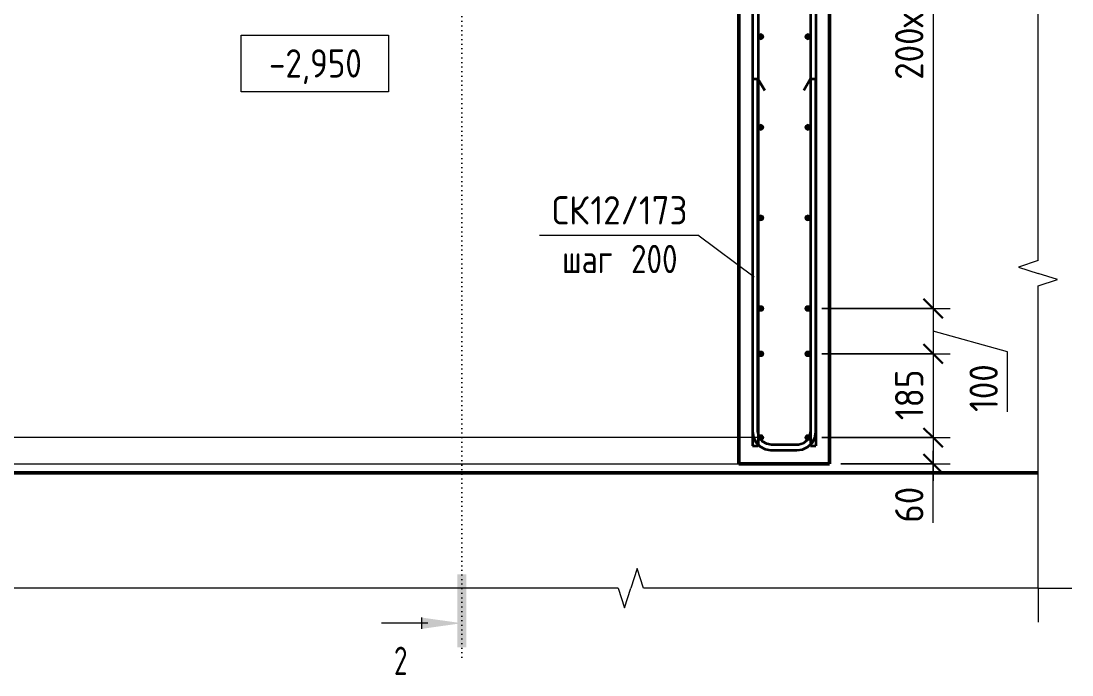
# Model space of a CAD drawing. Header units: millimetres. Extents: x 67134 to 121466, y -4758 to 13821.
# Drawn here: x 118928 to 121247, y 9164 to 10608 of the extents above; entities that cross this region are included whole.
import ezdxf

# ---------------------------------------------------------------- set-up
doc = ezdxf.new("R2010")
doc.units = ezdxf.units.MM
doc.linetypes.add('04 Пунктир 10мм', pattern=[10, 0, -10])
for name, color, linetype, lineweight in [('AA_Dim', 7, 'Continuous', 9), ('AA_Dim-25', 7, 'Continuous', 9), ('AA_Linii', 7, 'Continuous', 9), ('AA_Oformlenie', 7, 'Continuous', 9), ('AA_Razrez', 7, 'Continuous', 9), ('AA_Vinoska', 7, 'Continuous', 9), ('AA_Visotnaya otmetka', 7, 'Continuous', 9), ('AF_Stena_Опалубка', 253, 'Continuous', 20), ('KR_Armatura', 7, 'Continuous', 20), ('KR_Armatura_Tonkie', 7, 'Continuous', 20), ('KR_Fundament', 7, 'Continuous', 20)]:
    doc.layers.add(name, color=color, linetype=linetype, lineweight=lineweight)
doc.styles.add('ISOCPEUR_6', font='isocpeur.ttf', dxfattribs={"width": 0.85, "height": 62.5})
doc.styles.add('ISOCPEUR_7', font='isocpeur.ttf', dxfattribs={"width": 0.9, "height": 62.5})
doc.styles.add('ISOCPEUR_8', font='isocpeur.ttf', dxfattribs={"width": 0.8, "height": 62.5})
doc.styles.add('ISOCPEUR_9', font='isocpeur.ttf', dxfattribs={"width": 0.7, "height": 62.5})
doc.dimstyles.new('05_Округл_5мм__прозр__2', dxfattribs={"dimscale": 304.8, "dimtxt": 62.248823, "dimasz": 0.139436, "dimexe": 0.123031, "dimexo": 0.082021, "dimgap": 0.008202, "dimtad": 1, "dimdec": 0, "dimrnd": 5, "dimdsep": 46, "dimtxsty": 'ISOCPEUR_7', "dimblk1": 'OBLIQUE', "dimblk2": 'OBLIQUE', "dimsah": 1, "dimcen": 0.09, "dimdle": 0.123031, "dimazin": 0, "dimtfac": 1, "dimtdec": 4, "dimtix": 1, "dimtmove": 1, "dimatfit": 3, "dimfxl": 1, "dimtvp": 1, "dimtolj": 1, "dimtzin": 0, "dimlwd": 18, "dimlwe": 18, "dimarcsym": 2})
doc.dimstyles.new('05_Округл_5мм__прозр__3', dxfattribs={"dimscale": 304.8, "dimtxt": 62.248823, "dimasz": 0.139436, "dimexe": 0.123031, "dimexo": 0.082021, "dimgap": 0.008202, "dimtad": 1, "dimdec": 0, "dimrnd": 5, "dimdsep": 46, "dimtxsty": 'ISOCPEUR_7', "dimblk1": 'OBLIQUE', "dimblk2": 'OBLIQUE', "dimsah": 1, "dimcen": 0.09, "dimdle": 0.123031, "dimazin": 0, "dimtfac": 1, "dimtdec": 4, "dimtix": 1, "dimtmove": 0, "dimatfit": 3, "dimfxl": 1, "dimtvp": 1, "dimtolj": 1, "dimtzin": 0, "dimlwd": 18, "dimlwe": 18, "dimarcsym": 2})

# ---------------------------------------------------------------- blocks, each defined once
blk = doc.blocks.new('350_Стержень П торец СК-СГ _НесАрм_РабПлоск_ - 350_Стержень П торец СК-СГ _НесАрм_РабПлоск_-4117427-Схема армирования стен форшахты в_о 22-23_Б')
at = {"layer": 'KR_Armatura_Tonkie', "lineweight": 35}
for p, q in [((73284.9, 10480), (73284.9, 9702)), ((73284.9, 10480), (73296.9, 10480)), ((73296.9, 9702), (73296.9, 10480)), ((73296.9, 10479.9), (73311.9, 10454)), ((73412.8, 10479.9), (73397.9, 10454)), ((73412.9, 10480), (73412.9, 9702)), ((73412.9, 10480), (73424.9, 10480)), ((73424.9, 9702), (73424.9, 10480)), ((73382.9, 9672), (73326.9, 9672)), ((73326.9, 9660), (73382.9, 9660))]:
    blk.add_line(p, q, dxfattribs=at)
at = {"layer": 'KR_Armatura_Tonkie', "lineweight": 35, "flags": 128}
for points in [[(73284.9, 9702), (73286.9, 9689.3), (73292.6, 9677.8), (73301.5, 9668.6), (73312.8, 9662.5), (73325.4, 9660), (73326.9, 9660)], [(73326.9, 9672), (73316.2, 9674), (73307, 9679.6), (73300.3, 9688.1), (73297.1, 9698.5), (73296.9, 9702)], [(73382.9, 9660), (73395.6, 9662), (73407.1, 9667.7), (73416.3, 9676.6), (73422.4, 9687.9), (73424.9, 9700.5), (73424.9, 9702)], [(73412.9, 9702), (73410.9, 9691.3), (73405.3, 9682.1), (73396.8, 9675.4), (73386.4, 9672.2), (73382.9, 9672)]]:
    blk.add_lwpolyline(points, dxfattribs=at)
blk = doc.blocks.new('011_Прямоугольник обрыва _ЭлУзла_ - 011_Прямоугольник обрыва _ЭлУзла_-4165328-Схема армирования стен форшахты в_о 22-23_Б')
at = {"layer": 'AA_Oformlenie'}
for p, q in [((3595.8, -722.3), (3595.8, -2056.3)), ((3595.8, -2112), (3595.8, -2779.3)), ((2669.4, -2779.3), (927.1, -2779.3)), ((3595.8, -2779.3), (2725, -2779.3))]:
    blk.add_line(p, q, dxfattribs=at)
blk = doc.blocks.new('Высотные отметки - Рамка вверх-400294-Схема армирования стен форшахты в_о 22-23_Б')
at = {"layer": 'AA_Vinoska'}
for p, q in [((-13, 0), (-13, 5)), ((-13, 5), (0, 5)), ((0, 5), (0, 0)), ((0, 0), (-13, 0))]:
    blk.add_line(p, q, dxfattribs=at)
blk = doc.blocks.new('Разрез - Номер узла_ сзади-394133-Схема армирования стен форшахты в_о 22-23_Б')
at = {"layer": 'AA_Razrez'}
for points in [[(7.329, 0.404), (7.329, -0.394), (0.873, -0.394), (0.873, 0.404)], [(3.497, -3.533), (2.503, -3.533), (3, 0)]]:
    blk.add_hatch(color=256, dxfattribs=at).paths.add_polyline_path(points)
for p, q in [((2.503, -3.533), (3.497, -3.533)), ((3, -3), (3, -7.096))]:
    blk.add_line(p, q, dxfattribs=at)
blk = doc.blocks.new('DIMBLOCK195-Схема армирования стен форшахты в_о 22-23_Б')
at = {"layer": 'AA_Dim-25', "lineweight": 30}
for p, q in [((120940.9, 11373), (120919.6, 11394.3)), ((120940.9, 11373), (120962.1, 11351.8)), ((120940.9, 9973), (120919.6, 9994.2)), ((120940.9, 9973), (120962.1, 9951.7))]:
    blk.add_line(p, q, dxfattribs=at)
at = {"layer": 'AA_Dim-25', "lineweight": 18}
for p, q in [((120695.1, 11373), (120978.4, 11373)), ((120940.9, 11373), (120695.1, 11373)), ((120940.9, 11373), (120940.9, 9973)), ((120695.1, 9973), (120978.4, 9973)), ((120940.9, 9973), (120695.1, 9973))]:
    blk.add_line(p, q, dxfattribs=at)
at = {"layer": 'AA_Dim-25', "color": 0, "lineweight": 18, "insert": (120856.7, 10477.9), "char_height": 62.5, "width": 468.303, "attachment_point": 1, "rotation": 90, "line_spacing_factor": 1.149209, "style": 'ISOCPEUR_7'}
blk.add_mtext('200х7=1400', dxfattribs=at)
blk = doc.blocks.new('_Oblique')
at = {"color": 0, "linetype": 'ByBlock', "lineweight": -2}
blk.add_line((-0.5, -0.5), (0.5, 0.5), dxfattribs=at)
blk = doc.blocks.new('DIMBLOCK196-Схема армирования стен форшахты в_о 22-23_Б')
at = {"layer": 'AA_Dim-25', "lineweight": 30}
for p, q in [((120940.9, 9973), (120919.6, 9994.2)), ((120940.9, 9973), (120962.1, 9951.7)), ((120940.9, 9873), (120919.6, 9894.2)), ((120940.9, 9873), (120962.1, 9851.7))]:
    blk.add_line(p, q, dxfattribs=at)
at = {"layer": 'AA_Dim-25', "lineweight": 18}
for p, q in [((120695.1, 9973), (120978.4, 9973)), ((120940.9, 9973), (120695.1, 9973)), ((120940.9, 9973), (120940.9, 9873)), ((121105, 9877.5), (120940.9, 9923)), ((120695.1, 9873), (120978.4, 9873)), ((120940.9, 9873), (120695.1, 9873)), ((121105, 9744.7), (121105, 9877.5))]:
    blk.add_line(p, q, dxfattribs=at)
at = {"layer": 'AA_Dim-25', "color": 0, "lineweight": 18, "insert": (121020.9, 9744.7), "char_height": 62.5, "width": 129.286, "attachment_point": 1, "rotation": 90, "line_spacing_factor": 1.149209, "style": 'ISOCPEUR_7'}
blk.add_mtext('100', dxfattribs=at)
blk = doc.blocks.new('DIMBLOCK197-Схема армирования стен форшахты в_о 22-23_Б')
at = {"layer": 'AA_Dim-25', "lineweight": 30}
for p, q in [((120940.9, 9873), (120919.6, 9894.2)), ((120940.9, 9873), (120962.1, 9851.7)), ((120940.9, 9688), (120919.6, 9709.2)), ((120940.9, 9688), (120962.1, 9666.7))]:
    blk.add_line(p, q, dxfattribs=at)
at = {"layer": 'AA_Dim-25', "lineweight": 18}
for p, q in [((120695.1, 9873), (120978.4, 9873)), ((120940.9, 9873), (120695.1, 9873)), ((120940.9, 9873), (120940.9, 9688)), ((120695.1, 9688), (120978.4, 9688)), ((120940.9, 9688), (120695.1, 9688))]:
    blk.add_line(p, q, dxfattribs=at)
at = {"layer": 'AA_Dim-25', "color": 0, "lineweight": 18, "insert": (120856.7, 9726.6), "char_height": 62.5, "width": 129.286, "attachment_point": 1, "rotation": 90, "line_spacing_factor": 1.149209, "style": 'ISOCPEUR_7'}
blk.add_mtext('185', dxfattribs=at)
blk = doc.blocks.new('DIMBLOCK198-Схема армирования стен форшахты в_о 22-23_Б')
at = {"layer": 'AA_Dim-25', "lineweight": 30}
for p, q in [((120940.9, 9688), (120919.6, 9709.2)), ((120940.9, 9688), (120962.1, 9666.7)), ((120940.9, 9630), (120919.6, 9651.2)), ((120940.9, 9630), (120962.1, 9608.7))]:
    blk.add_line(p, q, dxfattribs=at)
at = {"layer": 'AA_Dim-25', "lineweight": 18}
for p, q in [((120695.1, 9688), (120978.4, 9688)), ((120940.9, 9688), (120695.1, 9688)), ((120940.9, 9688), (120940.9, 9592.5)), ((120940.9, 9604.2), (120940.9, 9659)), ((120737, 9630), (120978.4, 9630)), ((120940.9, 9630), (120737, 9630)), ((120940.9, 9500.2), (120940.9, 9604.2))]:
    blk.add_line(p, q, dxfattribs=at)
at = {"layer": 'AA_Dim-25', "color": 0, "lineweight": 18, "insert": (120856.7, 9500.2), "char_height": 62.5, "width": 94.81, "attachment_point": 1, "rotation": 90, "line_spacing_factor": 1.149209, "style": 'ISOCPEUR_7'}
blk.add_mtext('60', dxfattribs=at)
blk = doc.blocks.new('042_М_Арматуры - Диам длина поз _ Комментарий-3662934-Схема армирования стен форшахты в_о 22-23_Б')
at = {"layer": 'AA_Vinoska'}
blk.add_line((-7, 0), (7, 0), dxfattribs=at)

msp = doc.modelspace()

# ---------------------------------------------------------------- hatches: boundary and pattern name
at = {"layer": 'KR_Armatura'}
h = msp.add_hatch(color=256, dxfattribs=at)
edge = h.paths.add_edge_path()
edge.add_arc((120560.1434, 10572.9999), 6, 0, 360)
for points in [[(120560.1434, 10566.9999), (120565.3396, 10569.9999), (120565.3396, 10575.9999), (120560.1434, 10578.9999), (120554.9473, 10575.9999), (120554.9473, 10569.9999)], [(120664.1434, 10566.9999), (120669.3396, 10569.9999), (120669.3396, 10575.9999), (120664.1434, 10578.9999), (120658.9473, 10575.9999), (120658.9473, 10569.9999)], [(120560.1434, 10366.9999), (120565.3396, 10369.9999), (120565.3396, 10375.9999), (120560.1434, 10378.9999), (120554.9473, 10375.9999), (120554.9473, 10369.9999)], [(120664.1434, 10366.9999), (120669.3396, 10369.9999), (120669.3396, 10375.9999), (120664.1434, 10378.9999), (120658.9473, 10375.9999), (120658.9473, 10369.9999)], [(120560.1434, 10166.9999), (120565.3396, 10169.9999), (120565.3396, 10175.9999), (120560.1434, 10178.9999), (120554.9473, 10175.9999), (120554.9473, 10169.9999)], [(120664.1434, 10166.9999), (120669.3396, 10169.9999), (120669.3396, 10175.9999), (120664.1434, 10178.9999), (120658.9473, 10175.9999), (120658.9473, 10169.9999)], [(120557.1434, 9967.8038), (120563.1434, 9967.8038), (120566.1434, 9973), (120563.1434, 9978.1962), (120557.1434, 9978.1962), (120554.1434, 9973)], [(120661.1434, 9967.8038), (120667.1434, 9967.8038), (120670.1434, 9973), (120667.1434, 9978.1962), (120661.1434, 9978.1962), (120658.1434, 9973)], [(120557.1434, 9867.8038), (120563.1434, 9867.8038), (120566.1434, 9873), (120563.1434, 9878.1962), (120557.1434, 9878.1962), (120554.1434, 9873)], [(120661.1434, 9867.8038), (120667.1434, 9867.8038), (120670.1434, 9873), (120667.1434, 9878.1962), (120661.1434, 9878.1962), (120658.1434, 9873)], [(120557.1434, 9682.8038), (120563.1434, 9682.8038), (120566.1434, 9688), (120563.1434, 9693.1962), (120557.1434, 9693.1962), (120554.1434, 9688)], [(120661.1434, 9682.8038), (120667.1434, 9682.8038), (120670.1434, 9688), (120667.1434, 9693.1962), (120661.1434, 9693.1962), (120658.1434, 9688)]]:
    msp.add_hatch(color=256, dxfattribs=at).paths.add_polyline_path(points)
h = msp.add_hatch(color=256, dxfattribs=at)
edge = h.paths.add_edge_path()
edge.add_arc((120664.1434, 10572.9999), 6, 0, 360)
h = msp.add_hatch(color=256, dxfattribs=at)
edge = h.paths.add_edge_path()
edge.add_arc((120560.1434, 10372.9999), 6, 0, 360)
h = msp.add_hatch(color=256, dxfattribs=at)
edge = h.paths.add_edge_path()
edge.add_arc((120664.1434, 10372.9999), 6, 0, 360)
h = msp.add_hatch(color=256, dxfattribs=at)
edge = h.paths.add_edge_path()
edge.add_arc((120560.1434, 10172.9999), 6, 0, 360)
h = msp.add_hatch(color=256, dxfattribs=at)
edge = h.paths.add_edge_path()
edge.add_arc((120664.1434, 10172.9999), 6, 0, 360)
h = msp.add_hatch(color=256, dxfattribs=at)
edge = h.paths.add_edge_path()
edge.add_arc((120560.1434, 9973), 6, 0, 360)
h = msp.add_hatch(color=256, dxfattribs=at)
edge = h.paths.add_edge_path()
edge.add_arc((120664.1434, 9973), 6, 0, 360)
h = msp.add_hatch(color=256, dxfattribs=at)
edge = h.paths.add_edge_path()
edge.add_arc((120560.1434, 9873), 6, 0, 360)
h = msp.add_hatch(color=256, dxfattribs=at)
edge = h.paths.add_edge_path()
edge.add_arc((120664.1434, 9873), 6, 0, 360)
h = msp.add_hatch(color=256, dxfattribs=at)
edge = h.paths.add_edge_path()
edge.add_arc((120560.1434, 9688), 6, 0, 360)
h = msp.add_hatch(color=256, dxfattribs=at)
edge = h.paths.add_edge_path()
edge.add_arc((120664.1434, 9688), 6, 0, 360)

# ---------------------------------------------------------------- linework, layer by layer
at = {"layer": 'AA_Linii'}
msp.add_line((120560.1434, 9688), (117940.1434, 9688), dxfattribs=at)
at = {"layer": 'AA_Razrez', "linetype": '04 Пунктир 10мм'}
msp.add_line((119900.3458, 9203.3369), (119900.3458, 12021.5561), dxfattribs=at)
at = {"layer": 'AA_Vinoska'}
for p, q in [((120545.5805, 10042.1613), (120421.6583, 10134.6898)), ((121172.1434, 10078.6913), (121128.8184, 10064.6141)), ((121128.8184, 10064.6141), (121172.1434, 10050.5369)), ((121215.4447, 10036.7869), (121172.1434, 10050.5369)), ((121172.1434, 10023.0369), (121215.4447, 10036.7869)), ((120287.2656, 9399.041), (120273.1885, 9355.7159)), ((120301.3428, 9355.7159), (120287.2656, 9399.041)), ((120245.6885, 9355.7159), (120259.4385, 9312.4146)), ((120259.4385, 9312.4146), (120273.1885, 9355.7159)), ((121172.1434, 9355.7159), (121247.1434, 9355.7159)), ((121172.1434, 9355.7159), (121172.1434, 9280.7159))]:
    msp.add_line(p, q, dxfattribs=at)
at = {"layer": 'AA_Visotnaya otmetka'}
msp.add_line((119738.2398, 10451.2), (119738.2398, 10451.2), dxfattribs=at)
msp.add_line((119738.2398, 10451.2), (119738.2398, 10451.2), dxfattribs=at)
at = {"layer": 'AF_Stena_Опалубка', "color": 5, "lineweight": 50}
for p, q in [((120712.1434, 9630), (120712.1434, 11620)), ((120512.1434, 11420), (120512.1434, 9630)), ((120512.1434, 9630), (120712.1434, 9630)), ((121172.1434, 9610), (117576.3235, 9610))]:
    msp.add_line(p, q, dxfattribs=at)
at = {"layer": 'KR_Armatura'}
for p, q in [((120560.1434, 10578.9999), (120554.9473, 10575.9999)), ((120565.3396, 10575.9999), (120560.1434, 10578.9999)), ((120664.1434, 10578.9999), (120658.9473, 10575.9999)), ((120669.3396, 10575.9999), (120664.1434, 10578.9999)), ((120554.9473, 10575.9999), (120554.9473, 10569.9999)), ((120554.9473, 10569.9999), (120560.1434, 10566.9999)), ((120560.1434, 10566.9999), (120565.3396, 10569.9999)), ((120565.3396, 10569.9999), (120565.3396, 10575.9999)), ((120658.9473, 10575.9999), (120658.9473, 10569.9999)), ((120658.9473, 10569.9999), (120664.1434, 10566.9999)), ((120664.1434, 10566.9999), (120669.3396, 10569.9999)), ((120669.3396, 10569.9999), (120669.3396, 10575.9999)), ((120560.1434, 10378.9999), (120554.9473, 10375.9999)), ((120554.9473, 10375.9999), (120554.9473, 10369.9999)), ((120554.9473, 10369.9999), (120560.1434, 10366.9999)), ((120565.3396, 10375.9999), (120560.1434, 10378.9999)), ((120560.1434, 10366.9999), (120565.3396, 10369.9999)), ((120565.3396, 10369.9999), (120565.3396, 10375.9999)), ((120664.1434, 10378.9999), (120658.9473, 10375.9999)), ((120658.9473, 10375.9999), (120658.9473, 10369.9999)), ((120658.9473, 10369.9999), (120664.1434, 10366.9999)), ((120669.3396, 10375.9999), (120664.1434, 10378.9999)), ((120664.1434, 10366.9999), (120669.3396, 10369.9999)), ((120669.3396, 10369.9999), (120669.3396, 10375.9999)), ((120560.1434, 10178.9999), (120554.9473, 10175.9999)), ((120554.9473, 10175.9999), (120554.9473, 10169.9999)), ((120554.9473, 10169.9999), (120560.1434, 10166.9999)), ((120565.3396, 10175.9999), (120560.1434, 10178.9999)), ((120560.1434, 10166.9999), (120565.3396, 10169.9999)), ((120565.3396, 10169.9999), (120565.3396, 10175.9999)), ((120664.1434, 10178.9999), (120658.9473, 10175.9999)), ((120658.9473, 10175.9999), (120658.9473, 10169.9999)), ((120658.9473, 10169.9999), (120664.1434, 10166.9999)), ((120669.3396, 10175.9999), (120664.1434, 10178.9999)), ((120664.1434, 10166.9999), (120669.3396, 10169.9999)), ((120669.3396, 10169.9999), (120669.3396, 10175.9999)), ((120557.1434, 9978.1962), (120554.1434, 9973)), ((120563.1434, 9978.1962), (120557.1434, 9978.1962)), ((120566.1434, 9973), (120563.1434, 9978.1962)), ((120661.1434, 9978.1962), (120658.1434, 9973)), ((120667.1434, 9978.1962), (120661.1434, 9978.1962)), ((120670.1434, 9973), (120667.1434, 9978.1962)), ((120554.1434, 9973), (120557.1434, 9967.8038)), ((120557.1434, 9967.8038), (120563.1434, 9967.8038)), ((120563.1434, 9967.8038), (120566.1434, 9973)), ((120658.1434, 9973), (120661.1434, 9967.8038)), ((120661.1434, 9967.8038), (120667.1434, 9967.8038)), ((120667.1434, 9967.8038), (120670.1434, 9973)), ((120557.1434, 9878.1962), (120554.1434, 9873)), ((120554.1434, 9873), (120557.1434, 9867.8038)), ((120563.1434, 9878.1962), (120557.1434, 9878.1962)), ((120557.1434, 9867.8038), (120563.1434, 9867.8038)), ((120566.1434, 9873), (120563.1434, 9878.1962)), ((120563.1434, 9867.8038), (120566.1434, 9873)), ((120661.1434, 9878.1962), (120658.1434, 9873)), ((120658.1434, 9873), (120661.1434, 9867.8038)), ((120667.1434, 9878.1962), (120661.1434, 9878.1962)), ((120661.1434, 9867.8038), (120667.1434, 9867.8038)), ((120670.1434, 9873), (120667.1434, 9878.1962)), ((120667.1434, 9867.8038), (120670.1434, 9873)), ((120557.1434, 9693.1962), (120554.1434, 9688)), ((120554.1434, 9688), (120557.1434, 9682.8038)), ((120563.1434, 9693.1962), (120557.1434, 9693.1962)), ((120557.1434, 9682.8038), (120563.1434, 9682.8038)), ((120566.1434, 9688), (120563.1434, 9693.1962)), ((120563.1434, 9682.8038), (120566.1434, 9688)), ((120661.1434, 9693.1962), (120658.1434, 9688)), ((120658.1434, 9688), (120661.1434, 9682.8038)), ((120667.1434, 9693.1962), (120661.1434, 9693.1962)), ((120661.1434, 9682.8038), (120667.1434, 9682.8038)), ((120670.1434, 9688), (120667.1434, 9693.1962)), ((120667.1434, 9682.8038), (120670.1434, 9688))]:
    msp.add_line(p, q, dxfattribs=at)
for centre in [(120560.1434, 10572.9999), (120664.1434, 10572.9999), (120560.1434, 10372.9999), (120664.1434, 10372.9999), (120560.1434, 10172.9999), (120664.1434, 10172.9999), (120560.1434, 9973), (120664.1434, 9973), (120560.1434, 9873), (120664.1434, 9873), (120560.1434, 9688), (120664.1434, 9688)]:
    msp.add_circle(centre, 6, dxfattribs=at)
at = {"layer": 'KR_Armatura_Tonkie', "lineweight": 35}
for p, q in [((120542.1434, 11590), (120542.1434, 9670)), ((120554.1434, 11590), (120554.1434, 9670)), ((120670.1434, 11590), (120670.1434, 9670)), ((120682.1434, 11590), (120682.1434, 9670)), ((120542.1434, 9670), (120554.1434, 9670)), ((120670.1434, 9670), (120682.1434, 9670))]:
    msp.add_line(p, q, dxfattribs=at)
at = {"layer": 'KR_Fundament'}
for p, q in [((120712.1434, 9630), (120712.1434, 11620)), ((118022.1434, 9630), (120712.1434, 9630))]:
    msp.add_line(p, q, dxfattribs=at)

# ---------------------------------------------------------------- block references
at = {"layer": 'AA_Oformlenie'}
msp.add_blockref('011_Прямоугольник обрыва _ЭлУзла_ - 011_Прямоугольник обрыва _ЭлУзла_-4165328-Схема армирования стен форшахты в_о 22-23_Б', (117576.3235, 12135), dxfattribs=at)
at = {"layer": 'AA_Razrez', "extrusion": (0, 0, -1), "xscale": 24.99999999999999, "yscale": 24.99999999999999, "zscale": 24.99999999999999, "rotation": 90.00000000000001}
msp.add_blockref('Разрез - Номер узла_ сзади-394133-Схема армирования стен форшахты в_о 22-23_Б', (-119900.3458, 9203.3369), dxfattribs=at)
at = {"layer": 'AA_Vinoska', "xscale": 24.99999999999999, "yscale": 24.99999999999999, "zscale": 24.99999999999999}
for name, p in [('Высотные отметки - Рамка вверх-400294-Схема армирования стен форшахты в_о 22-23_Б', (119738.2398, 10451.2)), ('042_М_Арматуры - Диам длина поз _ Комментарий-3662934-Схема армирования стен форшахты в_о 22-23_Б', (120246.6583, 10134.6898))]:
    msp.add_blockref(name, p, dxfattribs=at)
at = {"layer": 'KR_Armatura_Tonkie', "lineweight": 35}
msp.add_blockref('350_Стержень П торец СК-СГ _НесАрм_РабПлоск_ - 350_Стержень П торец СК-СГ _НесАрм_РабПлоск_-4117427-Схема армирования стен форшахты в_о 22-23_Б', (47257.0818, 0), dxfattribs=at)
msp.add_blockref('350_Стержень П торец СК-СГ _НесАрм_РабПлоск_ - 350_Стержень П торец СК-СГ _НесАрм_РабПлоск_-4117427-Схема армирования стен форшахты в_о 22-23_Б', (47257.0818, 0), dxfattribs=at)
msp.add_blockref('350_Стержень П торец СК-СГ _НесАрм_РабПлоск_ - 350_Стержень П торец СК-СГ _НесАрм_РабПлоск_-4117427-Схема армирования стен форшахты в_о 22-23_Б', (47257.0818, 0), dxfattribs=at)
msp.add_blockref('350_Стержень П торец СК-СГ _НесАрм_РабПлоск_ - 350_Стержень П торец СК-СГ _НесАрм_РабПлоск_-4117427-Схема армирования стен форшахты в_о 22-23_Б', (47257.0818, 0), dxfattribs=at)

# ---------------------------------------------------------------- texts
at = {"layer": 'AA_Razrez', "insert": (119750.6175, 9226.5523), "char_height": 62.5, "width": 37.879734, "attachment_point": 1, "style": 'ISOCPEUR_9'}
msp.add_mtext('\\fISOCPEUR|b0|i0|c204|p34|;\\W.7;2', dxfattribs=at)
at = {"layer": 'AA_Vinoska', "char_height": 62.5, "attachment_point": 1}
for s, insert, width, style in [('СК', (120099.5243, 10221.0424), 102.816422, 'ISOCPEUR_7'), ('12/173', (120184.3564, 10221.0424), 263.354344, 'ISOCPEUR_7'), (' 200', (120242.0847, 10113.5661), 166.751, 'ISOCPEUR_8'), ('шаг', (120121.6993, 10113.5661), 145.907125, 'ISOCPEUR_8')]:
    msp.add_mtext(s, dxfattribs=dict(at, insert=insert, width=width, style=style))
at = {"layer": 'AA_Visotnaya otmetka', "insert": (119474.9034, 10545.3535), "char_height": 62.5, "width": 242.007515, "attachment_point": 1, "line_spacing_factor": 1.149209, "style": 'ISOCPEUR_6'}
msp.add_mtext('-2,950', dxfattribs=at)

# ---------------------------------------------------------------- dimensions: what is measured, and where the dimension line sits
at = {"layer": 'AA_Dim', "lineweight": 18}
for base, p1, p2, override, picture, middle in [((120940.8622, 9973), (120670.1434, 11373.0004), (120670.1434, 9973), {"dimpost": '200х7=<>', "dimfxl": 1400.000393}, 'DIMBLOCK195-Схема армирования стен форшахты в_о 22-23_Б', (120907.1122, 10673.0002)), ((120940.8622, 9688), (120670.1434, 9873), (120670.1434, 9688), {"dimpost": '<>', "dimfxl": 185}, 'DIMBLOCK197-Схема армирования стен форшахты в_о 22-23_Б', (120907.1122, 9780.5))]:
    dim = msp.add_linear_dim(base=base, p1=p1, p2=p2, angle=90, dimstyle='05_Округл_5мм__прозр__3', override=override, dxfattribs=at)
    dim.commit()
    dim.dimension.update_dxf_attribs({"geometry": picture, "text_midpoint": middle})
for base, p1, p2, override, picture, middle in [((120940.8622, 9873), (120670.1434, 9973), (120670.1434, 9873), {"dimpost": '<>', "dimfxl": 100}, 'DIMBLOCK196-Схема армирования стен форшахты в_о 22-23_Б', (121062.5217, 9809.3644)), ((120940.8622, 9630), (120670.1434, 9688), (120711.9803, 9630), {"dimpost": '<>', "dimfxl": 71.51447}, 'DIMBLOCK198-Схема армирования стен форшахты в_о 22-23_Б', (120898.3754, 9547.5911))]:
    dim = msp.add_linear_dim(base=base, p1=p1, p2=p2, angle=90, dimstyle='05_Округл_5мм__прозр__2', override=override, dxfattribs=at)
    dim.commit()
    dim.dimension.update_dxf_attribs({"geometry": picture, "text_midpoint": middle, "dimtype": 160, "text_rotation": 90})

doc.saveas('drawing.dxf')
